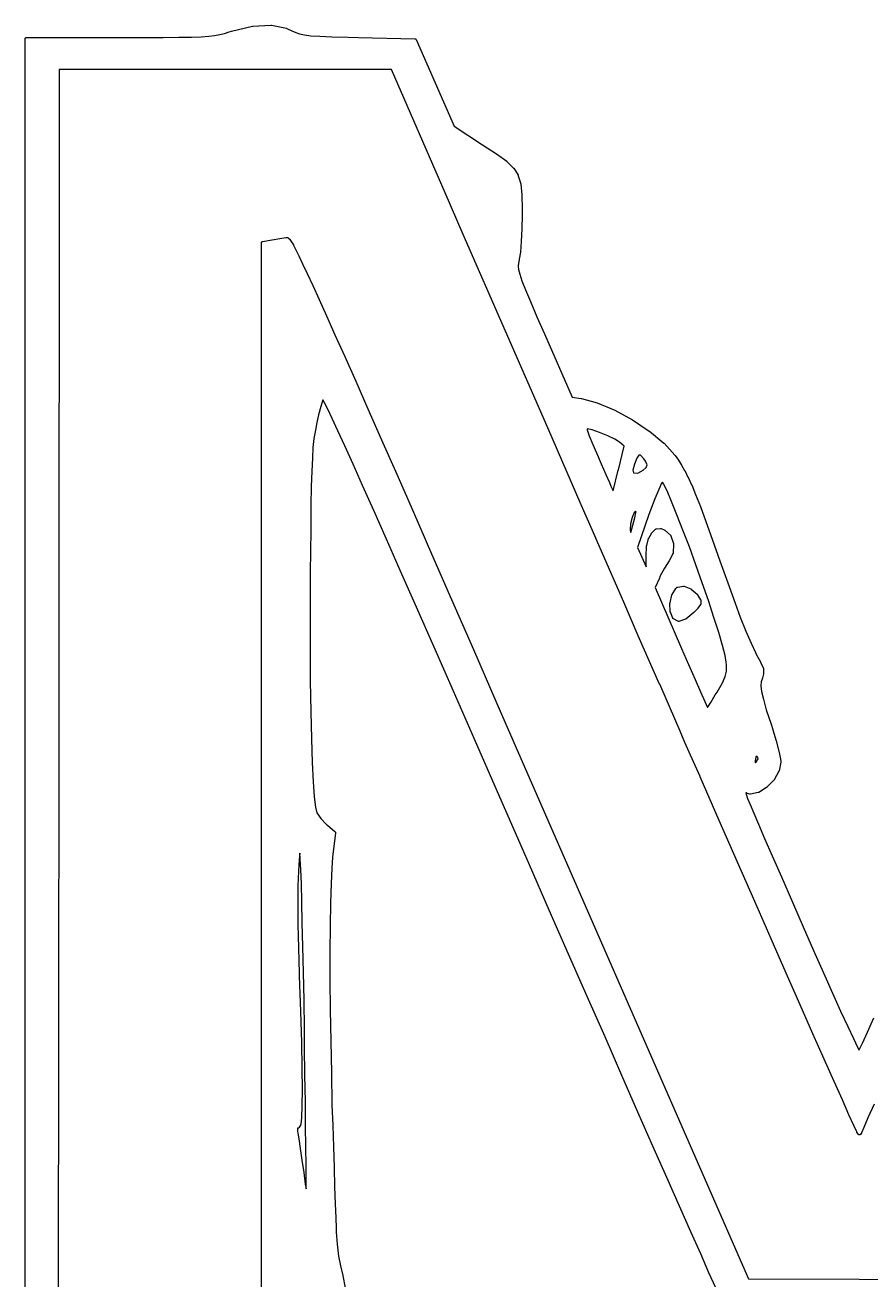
# Model space of a CAD drawing. Extents: x 122.7 to 185.3, y -119.4 to -70.3.
# Drawn here: x 162.005 to 164.852, y -88.827 to -84.603 of the extents above; entities that cross this region are included whole.
import ezdxf

# ---------------------------------------------------------------- set-up
doc = ezdxf.new("R2010")
doc.units = 0
doc.layers.add('BLACK', color=7, linetype='CONTINUOUS')

msp = doc.modelspace()

# ---------------------------------------------------------------- linework, layer by layer
at = {"layer": 'BLACK', "linetype": 'CONTINUOUS'}
for p, q in [((162.7, -84.6238), (162.771, -84.6067)), ((162.771, -84.6066), (162.772, -84.6065)), ((162.771, -84.6067), (162.771, -84.6066)), ((162.771, -84.6066), (162.771, -84.6066)), ((162.771, -84.6067), (162.771, -84.6067)), ((162.771, -84.6067), (162.771, -84.6067)), ((162.772, -84.6065), (162.832, -84.6032)), ((162.832, -84.6032), (162.833, -84.6031)), ((162.832, -84.6032), (162.832, -84.6032)), ((162.832, -84.6032), (162.832, -84.6032)), ((162.833, -84.6031), (162.833, -84.6032)), ((162.833, -84.6032), (162.833, -84.6032)), ((162.833, -84.6032), (162.833, -84.6032)), ((162.833, -84.6032), (162.834, -84.6032)), ((162.834, -84.6032), (162.885, -84.6137)), ((162.005, -84.6473), (162.006, -84.6469)), ((162.005, -84.6478), (162.005, -84.6473)), ((162.005, -84.6482), (162.005, -84.6478)), ((162.005, -84.6478), (162.005, -84.6478)), ((162.005, -84.6478), (162.005, -84.6478)), ((162.005, -84.6487), (162.005, -84.6482)), ((162.005, -84.6492), (162.005, -84.6487)), ((162.005, -84.6487), (162.005, -84.6487)), ((162.005, -84.6487), (162.005, -84.6487)), ((162.005, -84.6497), (162.005, -84.6492)), ((162.005, -89.3377), (162.005, -84.6497)), ((162.006, -84.6459), (162.007, -84.6456)), ((162.006, -84.6462), (162.006, -84.6459)), ((162.006, -84.6465), (162.006, -84.6462)), ((162.006, -84.6462), (162.006, -84.6462)), ((162.006, -84.6462), (162.006, -84.6462)), ((162.006, -84.6469), (162.006, -84.6465)), ((162.006, -84.6469), (162.006, -84.6469)), ((162.006, -84.6469), (162.006, -84.6469)), ((162.007, -84.6453), (162.008, -84.6451)), ((162.007, -84.6456), (162.007, -84.6453)), ((162.007, -84.6456), (162.007, -84.6456)), ((162.007, -84.6456), (162.007, -84.6456)), ((162.008, -84.645), (162.009, -84.6448)), ((162.008, -84.6451), (162.008, -84.645)), ((162.008, -84.6451), (162.008, -84.6451)), ((162.008, -84.6451), (162.008, -84.6451)), ((162.009, -84.6448), (162.01, -84.6447)), ((162.009, -84.6448), (162.009, -84.6448)), ((162.009, -84.6448), (162.009, -84.6448)), ((162.009, -84.6448), (162.009, -84.6448)), ((162.01, -84.6447), (162.323, -84.6447)), ((162.323, -84.6447), (162.404, -84.6447)), ((162.404, -84.6447), (162.47, -84.6446)), ((162.47, -84.6446), (162.523, -84.6442)), ((162.47, -84.6446), (162.47, -84.6446)), ((162.523, -84.6442), (162.565, -84.6435)), ((162.523, -84.6442), (162.523, -84.6442)), ((162.565, -84.6435), (162.598, -84.6423)), ((162.598, -84.6423), (162.623, -84.6407)), ((162.623, -84.6407), (162.643, -84.6383)), ((162.643, -84.6383), (162.66, -84.6352)), ((162.66, -84.6352), (162.676, -84.6313)), ((162.676, -84.6313), (162.692, -84.6263)), ((162.692, -84.6263), (162.7, -84.6239)), ((162.7, -84.6239), (162.7, -84.6238)), ((162.7, -84.6239), (162.7, -84.6239)), ((162.7, -84.6239), (162.7, -84.6239)), ((162.885, -84.6137), (162.885, -84.6137)), ((162.885, -84.6137), (162.885, -84.6137)), ((162.885, -84.6137), (162.885, -84.6137)), ((162.885, -84.6137), (162.885, -84.6138)), ((162.885, -84.6138), (162.886, -84.614)), ((162.886, -84.614), (162.886, -84.614)), ((162.886, -84.614), (162.886, -84.614)), ((162.886, -84.614), (162.903, -84.6219)), ((162.903, -84.6219), (162.903, -84.6219)), ((162.903, -84.6219), (162.903, -84.6219)), ((162.903, -84.6219), (162.903, -84.622)), ((162.903, -84.622), (162.916, -84.6281)), ((162.916, -84.6281), (162.929, -84.6327)), ((162.929, -84.6327), (162.945, -84.6362)), ((162.945, -84.6362), (162.967, -84.6388)), ((162.967, -84.6388), (162.997, -84.6408)), ((162.997, -84.6408), (163.038, -84.6425)), ((163.038, -84.6425), (163.092, -84.6439)), ((163.092, -84.6439), (163.092, -84.6439)), ((163.092, -84.6439), (163.127, -84.6447)), ((163.127, -84.6447), (163.127, -84.6447)), ((163.127, -84.6447), (163.317, -84.649)), ((163.317, -84.649), (163.317, -84.649)), ((163.317, -84.649), (163.317, -84.649)), ((163.317, -84.649), (163.318, -84.649)), ((163.318, -84.649), (163.318, -84.6491)), ((163.318, -84.6491), (163.318, -84.6491)), ((163.318, -84.6491), (163.318, -84.6492)), ((163.318, -84.6492), (163.318, -84.6493)), ((163.318, -84.6493), (163.319, -84.6494)), ((163.319, -84.6494), (163.319, -84.6494)), ((163.319, -84.6494), (163.319, -84.6496)), ((163.319, -84.6496), (163.319, -84.6498)), ((163.319, -84.6498), (163.319, -84.6498)), ((163.319, -84.6498), (163.32, -84.6499)), ((163.32, -84.6499), (163.32, -84.6501)), ((163.32, -84.6501), (163.32, -84.6504)), ((163.32, -84.6504), (163.32, -84.6505)), ((163.32, -84.6505), (163.32, -84.6505)), ((163.32, -84.6505), (163.32, -84.6508)), ((163.32, -84.6508), (163.321, -84.6511)), ((163.321, -84.6511), (163.321, -84.6512)), ((163.321, -84.6512), (163.321, -84.6513)), ((163.321, -84.6513), (163.321, -84.6516)), ((163.321, -84.6516), (163.321, -84.652)), ((163.321, -84.652), (163.449, -84.9432)), ((162.12, -84.7521), (162.118, -86.996)), ((163.238, -84.7521), (162.12, -84.7521)), ((163.419, -85.1681), (163.238, -84.7521)), ((163.449, -84.9432), (163.545, -85.0062)), ((163.545, -85.0062), (163.545, -85.0062)), ((163.545, -85.0062), (163.545, -85.0062)), ((163.545, -85.0062), (163.592, -85.0366)), ((163.592, -85.0366), (163.592, -85.0367)), ((163.592, -85.0367), (163.592, -85.0367)), ((163.592, -85.0367), (163.592, -85.0368)), ((163.592, -85.0368), (163.626, -85.0615)), ((163.626, -85.0615), (163.626, -85.0615)), ((163.626, -85.0615), (163.626, -85.0617)), ((163.626, -85.0617), (163.626, -85.0619)), ((163.626, -85.0619), (163.649, -85.0843)), ((163.649, -85.0843), (163.649, -85.0843)), ((163.649, -85.0843), (163.649, -85.0844)), ((163.649, -85.0844), (163.649, -85.0845)), ((163.649, -85.0845), (163.65, -85.0848)), ((163.65, -85.0848), (163.65, -85.0851)), ((163.65, -85.0851), (163.65, -85.0852)), ((163.65, -85.0852), (163.65, -85.0852)), ((163.65, -85.0852), (163.665, -85.1087)), ((163.665, -85.1087), (163.665, -85.1088)), ((163.665, -85.1088), (163.665, -85.1089)), ((163.665, -85.1089), (163.665, -85.1091)), ((163.665, -85.1091), (163.665, -85.1094)), ((163.665, -85.1094), (163.665, -85.1097)), ((163.665, -85.1097), (163.665, -85.1098)), ((163.665, -85.1098), (163.665, -85.11)), ((163.665, -85.11), (163.674, -85.138)), ((163.674, -85.138), (163.674, -85.138)), ((163.674, -85.138), (163.674, -85.1385)), ((163.674, -85.1385), (163.674, -85.1389)), ((163.674, -85.1389), (163.677, -85.1748)), ((163.419, -85.1682), (163.419, -85.1681)), ((163.419, -85.1681), (163.419, -85.1681)), ((163.48, -85.3078), (163.419, -85.1682)), ((163.677, -85.1748), (163.677, -85.1748)), ((163.677, -85.1748), (163.677, -85.175)), ((163.677, -85.175), (163.677, -85.1752)), ((163.677, -85.1752), (163.678, -85.2224)), ((163.678, -85.2224), (163.678, -85.2225)), ((163.678, -85.2225), (163.678, -85.2225)), ((163.678, -85.2225), (163.678, -85.2225)), ((163.678, -85.2225), (163.678, -85.2424)), ((163.678, -85.2425), (163.677, -85.2884)), ((163.678, -85.2424), (163.678, -85.2425)), ((163.678, -85.2425), (163.678, -85.2425)), ((162.805, -85.3314), (162.836, -85.3263)), ((162.836, -85.3263), (162.837, -85.3262)), ((162.837, -85.3262), (162.862, -85.322)), ((162.862, -85.322), (162.883, -85.3183)), ((162.862, -85.322), (162.862, -85.322)), ((162.883, -85.3183), (162.885, -85.318)), ((162.883, -85.3183), (162.883, -85.3183)), ((162.885, -85.318), (162.886, -85.3179)), ((162.885, -85.318), (162.885, -85.318)), ((162.885, -85.318), (162.885, -85.318)), ((162.886, -85.3179), (162.886, -85.3179)), ((162.886, -85.3179), (162.886, -85.3179)), ((162.886, -85.3179), (162.886, -85.318)), ((162.886, -85.318), (162.887, -85.318)), ((162.887, -85.318), (162.887, -85.318)), ((162.887, -85.318), (162.887, -85.318)), ((162.887, -85.318), (162.887, -85.3181)), ((162.887, -85.3181), (162.888, -85.3182)), ((162.888, -85.3182), (162.89, -85.3191)), ((162.89, -85.3191), (162.89, -85.3191)), ((162.89, -85.3191), (162.89, -85.3192)), ((162.89, -85.3192), (162.89, -85.3192)), ((162.89, -85.3192), (162.891, -85.3194)), ((162.891, -85.3194), (162.891, -85.3195)), ((162.891, -85.3195), (162.891, -85.3196)), ((162.891, -85.3196), (162.891, -85.3197)), ((162.891, -85.3197), (162.892, -85.3199)), ((162.892, -85.3199), (162.892, -85.3201)), ((162.892, -85.3201), (162.892, -85.3202)), ((162.892, -85.3202), (162.892, -85.3203)), ((162.892, -85.3203), (162.896, -85.324)), ((162.896, -85.324), (162.896, -85.3241)), ((162.896, -85.3241), (162.896, -85.3244)), ((162.896, -85.3244), (162.896, -85.3247)), ((162.896, -85.3247), (162.901, -85.3318)), ((163.48, -85.3079), (163.48, -85.3078)), ((163.48, -85.3078), (163.48, -85.3078)), ((163.764, -85.9593), (163.48, -85.3079)), ((163.677, -85.2885), (163.675, -85.3315)), ((163.677, -85.2884), (163.677, -85.2884)), ((163.677, -85.2884), (163.677, -85.2885)), ((163.677, -85.2885), (163.677, -85.2885)), ((162.801, -85.3334), (162.802, -85.333)), ((162.801, -85.3335), (162.801, -85.3334)), ((162.801, -85.3334), (162.801, -85.3334)), ((162.801, -85.3338), (162.801, -85.3335)), ((162.801, -85.3342), (162.801, -85.3338)), ((162.801, -85.3343), (162.801, -85.3342)), ((162.801, -85.3347), (162.801, -85.3343)), ((162.801, -85.3343), (162.801, -85.3343)), ((162.801, -85.3351), (162.801, -85.3347)), ((162.801, -85.3352), (162.801, -85.3351)), ((162.801, -85.3353), (162.801, -85.3352)), ((162.801, -85.3357), (162.801, -85.3353)), ((162.801, -85.3361), (162.801, -85.3357)), ((162.801, -85.3362), (162.801, -85.3361)), ((162.801, -89.2506), (162.801, -85.3362)), ((162.801, -85.3362), (162.801, -85.3362)), ((162.802, -85.3324), (162.803, -85.3321)), ((162.802, -85.3326), (162.802, -85.3324)), ((162.802, -85.3327), (162.802, -85.3326)), ((162.802, -85.333), (162.802, -85.3327)), ((162.802, -85.3327), (162.802, -85.3327)), ((162.803, -85.3319), (162.804, -85.3317)), ((162.803, -85.332), (162.803, -85.3319)), ((162.803, -85.3321), (162.803, -85.332)), ((162.803, -85.3321), (162.803, -85.3321)), ((162.804, -85.3315), (162.805, -85.3314)), ((162.804, -85.3316), (162.804, -85.3315)), ((162.804, -85.3317), (162.804, -85.3316)), ((162.804, -85.3316), (162.804, -85.3316)), ((162.805, -85.3314), (162.805, -85.3314)), ((162.805, -85.3314), (162.805, -85.3314)), ((162.901, -85.3318), (162.901, -85.3319)), ((162.901, -85.3319), (162.901, -85.332)), ((162.901, -85.332), (162.901, -85.3321)), ((162.901, -85.3321), (162.908, -85.3432)), ((162.908, -85.3432), (162.908, -85.3433)), ((162.908, -85.3433), (162.908, -85.3433)), ((162.908, -85.3433), (162.908, -85.3434)), ((162.908, -85.3434), (162.916, -85.3591)), ((162.916, -85.3591), (162.916, -85.3592)), ((162.916, -85.3592), (162.916, -85.3592)), ((162.916, -85.3592), (162.916, -85.3592)), ((162.916, -85.3592), (162.926, -85.3801)), ((163.672, -85.3676), (163.668, -85.3914)), ((163.675, -85.3317), (163.672, -85.3673)), ((163.672, -85.3673), (163.672, -85.3674)), ((163.672, -85.3674), (163.672, -85.3675)), ((163.672, -85.3675), (163.672, -85.3676)), ((163.675, -85.3315), (163.675, -85.3316)), ((163.675, -85.3316), (163.675, -85.3316)), ((163.675, -85.3316), (163.675, -85.3317)), ((162.926, -85.3801), (162.926, -85.3801)), ((162.926, -85.3801), (162.926, -85.3801)), ((162.926, -85.3801), (162.939, -85.4067)), ((162.939, -85.4067), (162.939, -85.4068)), ((162.939, -85.4068), (162.939, -85.4068)), ((162.939, -85.4068), (162.955, -85.4397)), ((163.666, -85.4043), (163.665, -85.4143)), ((163.668, -85.3936), (163.666, -85.4043)), ((163.668, -85.3914), (163.668, -85.3915)), ((163.668, -85.3915), (163.668, -85.3916)), ((163.668, -85.3916), (163.668, -85.3918)), ((163.668, -85.3918), (163.668, -85.3936)), ((163.668, -85.3936), (163.668, -85.3936)), ((162.955, -85.4397), (162.955, -85.4397)), ((162.955, -85.4397), (162.955, -85.4397)), ((162.955, -85.4397), (162.973, -85.4795)), ((163.665, -85.4143), (163.666, -85.4262)), ((163.666, -85.4262), (163.67, -85.4421)), ((163.67, -85.4421), (163.677, -85.464)), ((162.973, -85.4795), (162.973, -85.4795)), ((162.973, -85.4795), (162.973, -85.4796)), ((162.973, -85.4796), (162.995, -85.5268)), ((163.677, -85.464), (163.689, -85.4939)), ((163.689, -85.4939), (163.706, -85.5336)), ((162.995, -85.5268), (162.995, -85.5268)), ((162.995, -85.5268), (162.995, -85.5268)), ((162.995, -85.5268), (163.02, -85.5821)), ((163.706, -85.5336), (163.706, -85.5336)), ((163.706, -85.5336), (163.728, -85.5851)), ((163.02, -85.5821), (163.02, -85.5821)), ((163.02, -85.5821), (163.048, -85.646)), ((163.728, -85.5851), (163.753, -85.642)), ((163.048, -85.646), (163.048, -85.646)), ((163.048, -85.646), (163.081, -85.7192)), ((163.753, -85.642), (163.753, -85.6421)), ((163.753, -85.6421), (163.846, -85.8552)), ((163.081, -85.7192), (163.081, -85.7192)), ((163.081, -85.7192), (163.118, -85.8021)), ((163.118, -85.8021), (163.118, -85.8021)), ((163.118, -85.8021), (163.159, -85.8953)), ((163.007, -85.8646), (163.001, -85.8872)), ((163.013, -85.8745), (163.007, -85.8646)), ((163.024, -85.8965), (163.013, -85.8745)), ((163.846, -85.8552), (163.877, -85.8603)), ((163.877, -85.8603), (163.877, -85.8603)), ((163.877, -85.8603), (163.878, -85.8604)), ((163.878, -85.8604), (163.878, -85.8604)), ((163.878, -85.8604), (163.931, -85.8746)), ((163.931, -85.8746), (163.931, -85.8746)), ((163.931, -85.8746), (163.931, -85.8747)), ((163.931, -85.8747), (163.931, -85.8748)), ((163.931, -85.8748), (163.99, -85.8995)), ((162.993, -85.9152), (162.987, -85.9412)), ((163.001, -85.8872), (162.993, -85.9152)), ((163.039, -85.9277), (163.024, -85.8965)), ((163.159, -85.8953), (163.159, -85.8953)), ((163.159, -85.8953), (163.205, -85.9995)), ((163.99, -85.8995), (163.99, -85.8995)), ((163.99, -85.8995), (163.99, -85.8996)), ((163.99, -85.8996), (163.99, -85.8997)), ((163.99, -85.8997), (164.05, -85.9321)), ((162.987, -85.9412), (162.982, -85.967)), ((163.058, -85.9686), (163.039, -85.9277)), ((163.764, -85.9594), (163.764, -85.9593)), ((163.764, -85.9593), (163.764, -85.9593)), ((163.877, -86.218), (163.764, -85.9594)), ((164.05, -85.9321), (164.05, -85.9322)), ((164.05, -85.9322), (164.05, -85.9323)), ((164.05, -85.9323), (164.05, -85.9324)), ((164.05, -85.9324), (164.106, -85.97)), ((162.977, -85.9945), (162.974, -86.0253)), ((162.982, -85.967), (162.977, -85.9945)), ((163.081, -86.0194), (163.058, -85.9686)), ((163.205, -85.9995), (163.205, -85.9996)), ((163.205, -85.9996), (163.205, -85.9996)), ((163.205, -85.9996), (163.256, -86.1152)), ((163.914, -85.9661), (163.897, -85.9619)), ((163.897, -85.9619), (163.897, -85.9619)), ((163.897, -85.9619), (163.897, -85.9652)), ((163.897, -85.9652), (163.904, -85.9858)), ((163.904, -85.9858), (163.916, -86.0153)), ((163.939, -85.9748), (163.914, -85.9661)), ((163.966, -85.9859), (163.939, -85.9748)), ((163.99, -85.9974), (163.966, -85.9859)), ((164.006, -86.0076), (163.99, -85.9974)), ((164.106, -85.97), (164.106, -85.97)), ((164.106, -85.97), (164.107, -85.9702)), ((164.107, -85.9702), (164.107, -85.9703)), ((164.107, -85.9703), (164.155, -86.0103)), ((162.974, -86.0253), (162.972, -86.0615)), ((163.081, -86.0195), (163.081, -86.0194)), ((163.109, -86.081), (163.081, -86.0195)), ((163.916, -86.0153), (163.928, -86.0425)), ((163.928, -86.0425), (163.928, -86.0425)), ((163.928, -86.0425), (163.944, -86.0803)), ((164.002, -86.1003), (164.022, -86.0204)), ((164.022, -86.0204), (164.006, -86.0076)), ((164.155, -86.0103), (164.155, -86.0103)), ((164.155, -86.0103), (164.155, -86.0106)), ((164.155, -86.0106), (164.156, -86.0108)), ((164.156, -86.0108), (164.192, -86.0506)), ((162.972, -86.0615), (162.97, -86.1047)), ((163.141, -86.1535), (163.109, -86.081)), ((163.109, -86.081), (163.109, -86.081)), ((163.944, -86.0803), (163.944, -86.0803)), ((163.944, -86.0803), (163.96, -86.1155)), ((164.056, -86.0815), (164.051, -86.1015)), ((164.064, -86.0608), (164.056, -86.0815)), ((164.071, -86.0503), (164.064, -86.0608)), ((164.076, -86.0508), (164.071, -86.0503)), ((164.088, -86.0633), (164.076, -86.0508)), ((164.093, -86.0709), (164.088, -86.0633)), ((164.099, -86.0834), (164.093, -86.0709)), ((164.095, -86.0921), (164.099, -86.0834)), ((164.192, -86.0506), (164.192, -86.0506)), ((164.192, -86.0506), (164.192, -86.0508)), ((164.192, -86.0508), (164.192, -86.051)), ((164.192, -86.051), (164.193, -86.0514)), ((164.193, -86.0514), (164.193, -86.0515)), ((164.193, -86.0515), (164.193, -86.0515)), ((164.193, -86.0515), (164.193, -86.0515)), ((164.193, -86.0515), (164.204, -86.0675)), ((164.204, -86.0675), (164.204, -86.0676)), ((164.204, -86.0676), (164.204, -86.0677)), ((164.204, -86.0677), (164.204, -86.0677)), ((164.204, -86.0677), (164.215, -86.0841)), ((164.215, -86.0841), (164.215, -86.0842)), ((164.215, -86.0842), (164.215, -86.0843)), ((164.215, -86.0843), (164.215, -86.0843)), ((164.215, -86.0843), (164.225, -86.1026)), ((162.97, -86.1047), (162.968, -86.1568)), ((163.256, -86.1152), (163.256, -86.1153)), ((163.256, -86.1153), (163.312, -86.243)), ((163.96, -86.1155), (163.96, -86.1155)), ((163.96, -86.1155), (163.972, -86.1432)), ((163.984, -86.1709), (164.001, -86.1013)), ((164.001, -86.1012), (164.002, -86.1003)), ((164.001, -86.1013), (164.001, -86.1012)), ((164.002, -86.1003), (164.002, -86.1003)), ((164.051, -86.1015), (164.053, -86.11)), ((164.053, -86.11), (164.054, -86.1106)), ((164.054, -86.1106), (164.067, -86.1116)), ((164.067, -86.1116), (164.085, -86.1019)), ((164.085, -86.1019), (164.095, -86.0921)), ((164.225, -86.1026), (164.225, -86.1026)), ((164.225, -86.1026), (164.226, -86.1027)), ((164.226, -86.1027), (164.226, -86.1028)), ((164.226, -86.1028), (164.236, -86.1244)), ((164.236, -86.1244), (164.237, -86.1244)), ((164.237, -86.1244), (164.237, -86.1245)), ((164.237, -86.1245), (164.237, -86.1246)), ((164.237, -86.1246), (164.248, -86.1509)), ((162.968, -86.1568), (162.967, -86.2196)), ((162.968, -86.1568), (162.968, -86.1568)), ((163.179, -86.2375), (163.141, -86.1535)), ((163.141, -86.1535), (163.141, -86.1535)), ((163.972, -86.1432), (163.972, -86.1432)), ((163.972, -86.1432), (163.972, -86.1432)), ((163.972, -86.1432), (163.977, -86.1548)), ((163.977, -86.1548), (163.977, -86.1549)), ((163.977, -86.1549), (163.977, -86.1549)), ((163.977, -86.1549), (163.984, -86.1709)), ((164.138, -86.166), (164.125, -86.1976)), ((164.147, -86.1448), (164.138, -86.166)), ((164.15, -86.1417), (164.147, -86.1448)), ((164.154, -86.1475), (164.15, -86.1417)), ((164.166, -86.1712), (164.154, -86.1475)), ((164.181, -86.2065), (164.166, -86.1712)), ((164.248, -86.1509), (164.248, -86.1509)), ((164.248, -86.1509), (164.249, -86.151)), ((164.249, -86.151), (164.249, -86.151)), ((164.249, -86.151), (164.262, -86.1836)), ((164.125, -86.1976), (164.11, -86.2364)), ((164.199, -86.2512), (164.181, -86.2065)), ((164.262, -86.1836), (164.262, -86.1837)), ((164.262, -86.1837), (164.262, -86.1837)), ((164.262, -86.1837), (164.262, -86.1837)), ((164.262, -86.1837), (164.278, -86.224)), ((162.967, -86.2196), (162.967, -86.2196)), ((162.967, -86.2196), (162.967, -86.2948)), ((163.221, -86.3333), (163.179, -86.2375)), ((163.179, -86.2375), (163.179, -86.2375)), ((163.312, -86.243), (163.312, -86.2431)), ((163.312, -86.2431), (163.312, -86.2431)), ((163.312, -86.2431), (163.373, -86.3835)), ((163.877, -86.2181), (163.877, -86.218)), ((163.915, -86.3048), (163.877, -86.2181)), ((164.055, -86.2434), (164.048, -86.2602)), ((164.06, -86.2392), (164.055, -86.2434)), ((164.057, -86.2616), (164.061, -86.2436)), ((164.062, -86.2411), (164.06, -86.2392)), ((164.061, -86.2436), (164.062, -86.2411)), ((164.105, -86.2509), (164.066, -86.3616)), ((164.11, -86.2364), (164.105, -86.2509)), ((164.219, -86.303), (164.199, -86.2512)), ((164.278, -86.224), (164.278, -86.2241)), ((164.278, -86.2241), (164.278, -86.2241)), ((164.278, -86.2241), (164.296, -86.2737)), ((162.967, -86.2948), (162.966, -86.3842)), ((164.043, -86.2822), (164.042, -86.3026)), ((164.048, -86.2602), (164.043, -86.2822)), ((164.047, -86.2991), (164.051, -86.2868)), ((164.051, -86.2868), (164.057, -86.2616)), ((164.13, -86.2986), (164.144, -86.2978)), ((164.144, -86.2978), (164.144, -86.2978)), ((164.144, -86.2978), (164.144, -86.2978)), ((164.144, -86.2978), (164.144, -86.2978)), ((164.144, -86.2978), (164.144, -86.2978)), ((164.144, -86.2978), (164.145, -86.2979)), ((164.145, -86.2979), (164.145, -86.2979)), ((164.145, -86.2979), (164.145, -86.2979)), ((164.145, -86.2979), (164.145, -86.298)), ((164.145, -86.298), (164.146, -86.2981)), ((164.146, -86.2981), (164.146, -86.2981)), ((164.146, -86.2981), (164.146, -86.2981)), ((164.146, -86.2981), (164.156, -86.3023)), ((164.296, -86.2737), (164.296, -86.2737)), ((164.296, -86.2737), (164.296, -86.2737)), ((164.296, -86.2737), (164.318, -86.334)), ((163.269, -86.4415), (163.221, -86.3333)), ((163.221, -86.3333), (163.221, -86.3333)), ((163.915, -86.3049), (163.915, -86.3048)), ((163.915, -86.3048), (163.915, -86.3048)), ((163.941, -86.3638), (163.915, -86.3049)), ((164.042, -86.3026), (164.043, -86.3097)), ((164.043, -86.3097), (164.044, -86.3107)), ((164.044, -86.3107), (164.047, -86.2991)), ((164.098, -86.3555), (164.103, -86.3314)), ((164.103, -86.3302), (164.104, -86.33)), ((164.103, -86.3304), (164.103, -86.3302)), ((164.103, -86.3306), (164.103, -86.3304)), ((164.103, -86.3309), (164.103, -86.3306)), ((164.103, -86.3311), (164.103, -86.3309)), ((164.103, -86.3313), (164.103, -86.3311)), ((164.103, -86.3314), (164.103, -86.3313)), ((164.104, -86.33), (164.113, -86.3143)), ((164.113, -86.3132), (164.127, -86.3)), ((164.113, -86.3133), (164.113, -86.3132)), ((164.113, -86.3134), (164.113, -86.3133)), ((164.113, -86.3137), (164.113, -86.3134)), ((164.113, -86.314), (164.113, -86.3137)), ((164.113, -86.3141), (164.113, -86.314)), ((164.113, -86.3142), (164.113, -86.3141)), ((164.113, -86.3143), (164.113, -86.3142)), ((164.127, -86.2996), (164.128, -86.2995)), ((164.127, -86.2998), (164.127, -86.2996)), ((164.127, -86.2999), (164.127, -86.2998)), ((164.127, -86.3), (164.127, -86.2999)), ((164.128, -86.299), (164.129, -86.2989)), ((164.128, -86.2991), (164.128, -86.299)), ((164.128, -86.2992), (164.128, -86.2991)), ((164.128, -86.2993), (164.128, -86.2992)), ((164.128, -86.2995), (164.128, -86.2993)), ((164.129, -86.2987), (164.13, -86.2986)), ((164.129, -86.2988), (164.129, -86.2987)), ((164.129, -86.2987), (164.129, -86.2987)), ((164.129, -86.2989), (164.129, -86.2988)), ((164.13, -86.2986), (164.13, -86.2986)), ((164.13, -86.2986), (164.13, -86.2986)), ((164.156, -86.3023), (164.156, -86.3024)), ((164.156, -86.3024), (164.157, -86.3025)), ((164.157, -86.3025), (164.157, -86.3027)), ((164.157, -86.3027), (164.157, -86.3028)), ((164.157, -86.3028), (164.157, -86.3028)), ((164.157, -86.3028), (164.158, -86.303)), ((164.158, -86.303), (164.158, -86.3032)), ((164.158, -86.3032), (164.178, -86.3206)), ((164.178, -86.3206), (164.178, -86.3206)), ((164.178, -86.3206), (164.178, -86.3209)), ((164.178, -86.3209), (164.178, -86.321)), ((164.178, -86.321), (164.178, -86.3212)), ((164.178, -86.3212), (164.178, -86.3214)), ((164.178, -86.3214), (164.179, -86.3216)), ((164.179, -86.3216), (164.179, -86.3218)), ((164.179, -86.3218), (164.179, -86.322)), ((164.179, -86.322), (164.179, -86.3222)), ((164.179, -86.3222), (164.179, -86.3225)), ((164.179, -86.3225), (164.179, -86.3227)), ((164.179, -86.3227), (164.188, -86.3486)), ((164.241, -86.36), (164.219, -86.303)), ((164.318, -86.334), (164.318, -86.334)), ((164.318, -86.334), (164.318, -86.334)), ((164.318, -86.334), (164.344, -86.4064)), ((164.02, -86.5454), (163.941, -86.3638)), ((164.066, -86.3616), (164.096, -86.4264)), ((164.096, -86.3925), (164.097, -86.3564)), ((164.097, -86.3563), (164.098, -86.3559)), ((164.097, -86.3564), (164.097, -86.3563)), ((164.098, -86.3559), (164.098, -86.3555)), ((164.185, -86.3819), (164.174, -86.4058)), ((164.186, -86.3815), (164.185, -86.3819)), ((164.188, -86.3507), (164.186, -86.3801)), ((164.186, -86.3801), (164.186, -86.3802)), ((164.186, -86.3802), (164.186, -86.3806)), ((164.186, -86.3806), (164.186, -86.381)), ((164.186, -86.381), (164.186, -86.381)), ((164.186, -86.381), (164.186, -86.3811)), ((164.186, -86.3811), (164.186, -86.3815)), ((164.188, -86.3486), (164.188, -86.3487)), ((164.188, -86.3487), (164.188, -86.3487)), ((164.188, -86.3487), (164.188, -86.3488)), ((164.188, -86.3488), (164.188, -86.3492)), ((164.188, -86.3492), (164.188, -86.3496)), ((164.188, -86.3496), (164.188, -86.3497)), ((164.188, -86.3497), (164.188, -86.3497)), ((164.188, -86.3497), (164.188, -86.3502)), ((164.188, -86.3502), (164.188, -86.3506)), ((164.188, -86.3506), (164.188, -86.3507)), ((164.188, -86.3507), (164.188, -86.3507)), ((164.263, -86.42), (164.241, -86.36)), ((162.966, -86.3842), (162.965, -86.4362)), ((163.373, -86.3835), (163.373, -86.3835)), ((163.373, -86.3835), (163.44, -86.5372)), ((164.096, -86.3926), (164.096, -86.3925)), ((164.096, -86.3925), (164.096, -86.3925)), ((164.096, -86.3927), (164.096, -86.3926)), ((164.096, -86.4264), (164.096, -86.3927)), ((164.173, -86.4063), (164.157, -86.431)), ((164.174, -86.4059), (164.173, -86.4061)), ((164.173, -86.4061), (164.173, -86.4063)), ((164.174, -86.4058), (164.174, -86.4059)), ((164.284, -86.4808), (164.263, -86.42)), ((164.344, -86.4064), (164.344, -86.4065)), ((164.344, -86.4065), (164.344, -86.4065)), ((164.344, -86.4065), (164.375, -86.4925)), ((162.965, -86.4362), (162.965, -86.5709)), ((163.323, -86.5625), (163.269, -86.4415)), ((163.269, -86.4415), (163.269, -86.4415)), ((164.14, -86.4647), (164.126, -86.4964)), ((164.142, -86.4597), (164.14, -86.4647)), ((164.157, -86.431), (164.142, -86.4597)), ((164.126, -86.4964), (164.215, -86.7012)), ((164.183, -86.5194), (164.195, -86.4999)), ((164.195, -86.4991), (164.196, -86.4988)), ((164.195, -86.4992), (164.195, -86.4991)), ((164.195, -86.4993), (164.195, -86.4992)), ((164.195, -86.4996), (164.195, -86.4993)), ((164.195, -86.4999), (164.195, -86.4996)), ((164.195, -86.4999), (164.195, -86.4999)), ((164.196, -86.4986), (164.199, -86.4958)), ((164.196, -86.4988), (164.196, -86.4986)), ((164.199, -86.4957), (164.2, -86.4956)), ((164.199, -86.4958), (164.199, -86.4957)), ((164.2, -86.4952), (164.201, -86.4951)), ((164.2, -86.4953), (164.2, -86.4952)), ((164.2, -86.4955), (164.2, -86.4953)), ((164.2, -86.4956), (164.2, -86.4955)), ((164.201, -86.4949), (164.201, -86.4948)), ((164.201, -86.4948), (164.202, -86.4948)), ((164.201, -86.495), (164.201, -86.4949)), ((164.201, -86.4951), (164.201, -86.495)), ((164.201, -86.495), (164.201, -86.495)), ((164.202, -86.4948), (164.221, -86.4918)), ((164.221, -86.4918), (164.222, -86.4917)), ((164.221, -86.4918), (164.221, -86.4918)), ((164.221, -86.4918), (164.221, -86.4918)), ((164.222, -86.4917), (164.222, -86.4917)), ((164.222, -86.4917), (164.222, -86.4918)), ((164.222, -86.4917), (164.222, -86.4917)), ((164.222, -86.4918), (164.223, -86.4918)), ((164.223, -86.4918), (164.223, -86.4919)), ((164.223, -86.4919), (164.223, -86.4919)), ((164.223, -86.4919), (164.223, -86.492)), ((164.223, -86.492), (164.223, -86.4921)), ((164.223, -86.4921), (164.246, -86.5006)), ((164.246, -86.5006), (164.246, -86.5006)), ((164.246, -86.5006), (164.246, -86.5008)), ((164.246, -86.5008), (164.247, -86.501)), ((164.247, -86.501), (164.247, -86.501)), ((164.247, -86.501), (164.247, -86.501)), ((164.247, -86.501), (164.247, -86.5013)), ((164.247, -86.5013), (164.247, -86.5015)), ((164.247, -86.5015), (164.267, -86.519)), ((164.305, -86.5406), (164.284, -86.4808)), ((164.284, -86.4808), (164.284, -86.4808)), ((164.375, -86.4925), (164.375, -86.4926)), ((164.375, -86.4926), (164.375, -86.4926)), ((164.375, -86.4926), (164.395, -86.5488)), ((163.44, -86.5372), (163.44, -86.5372)), ((163.44, -86.5372), (163.514, -86.7047)), ((164.02, -86.5455), (164.02, -86.5454)), ((164.02, -86.5454), (164.02, -86.5454)), ((164.069, -86.6587), (164.02, -86.5455)), ((164.175, -86.5489), (164.176, -86.5485)), ((164.175, -86.5492), (164.175, -86.5489)), ((164.175, -86.5493), (164.175, -86.5492)), ((164.175, -86.5495), (164.175, -86.5493)), ((164.176, -86.5781), (164.175, -86.5495)), ((164.175, -86.5495), (164.175, -86.5495)), ((164.176, -86.5483), (164.182, -86.5208)), ((164.176, -86.5484), (164.176, -86.5483)), ((164.176, -86.5485), (164.176, -86.5484)), ((164.182, -86.5198), (164.183, -86.5196)), ((164.182, -86.52), (164.182, -86.5198)), ((164.182, -86.5202), (164.182, -86.52)), ((164.182, -86.5205), (164.182, -86.5202)), ((164.182, -86.5208), (164.182, -86.5205)), ((164.182, -86.5208), (164.182, -86.5208)), ((164.183, -86.5196), (164.183, -86.5194)), ((164.267, -86.519), (164.267, -86.5191)), ((164.267, -86.5191), (164.267, -86.5191)), ((164.267, -86.5191), (164.267, -86.5191)), ((164.267, -86.5191), (164.267, -86.5194)), ((164.267, -86.5194), (164.268, -86.5198)), ((164.268, -86.5198), (164.268, -86.5198)), ((164.268, -86.5198), (164.268, -86.5199)), ((164.268, -86.5199), (164.27, -86.523)), ((164.27, -86.523), (164.27, -86.5231)), ((164.27, -86.5231), (164.27, -86.5232)), ((164.27, -86.5232), (164.27, -86.5234)), ((164.27, -86.5234), (164.278, -86.5374)), ((164.278, -86.5374), (164.278, -86.5375)), ((164.278, -86.5375), (164.278, -86.5377)), ((164.278, -86.5377), (164.279, -86.5379)), ((164.279, -86.5379), (164.279, -86.5382)), ((164.279, -86.5382), (164.279, -86.5384)), ((164.279, -86.5384), (164.279, -86.5386)), ((164.279, -86.5386), (164.279, -86.5389)), ((164.279, -86.5389), (164.279, -86.5391)), ((164.279, -86.5391), (164.279, -86.5393)), ((164.279, -86.5393), (164.279, -86.5396)), ((164.279, -86.5396), (164.279, -86.5398)), ((164.279, -86.5398), (164.279, -86.5504)), ((164.279, -86.5504), (164.279, -86.5505)), ((164.279, -86.5505), (164.279, -86.5506)), ((164.279, -86.5506), (164.279, -86.5507)), ((164.279, -86.5507), (164.279, -86.5511)), ((164.279, -86.5511), (164.279, -86.5515)), ((164.279, -86.5515), (164.279, -86.5516)), ((164.279, -86.5516), (164.279, -86.5517)), ((164.279, -86.5517), (164.279, -86.552)), ((164.323, -86.597), (164.305, -86.5406)), ((164.395, -86.5488), (164.412, -86.5962)), ((162.965, -86.5709), (162.965, -86.5709)), ((162.965, -86.5709), (162.965, -86.6961)), ((163.382, -86.6968), (163.323, -86.5625)), ((163.323, -86.5625), (163.323, -86.5625)), ((164.176, -86.5784), (164.176, -86.5781)), ((164.176, -86.5788), (164.176, -86.5784)), ((164.176, -86.5789), (164.176, -86.5788)), ((164.176, -86.579), (164.176, -86.5789)), ((164.176, -86.5794), (164.176, -86.579)), ((164.177, -86.5797), (164.176, -86.5794)), ((164.177, -86.5798), (164.177, -86.5797)), ((164.185, -86.5996), (164.177, -86.5798)), ((164.256, -86.5807), (164.229, -86.6025)), ((164.269, -86.5669), (164.256, -86.5802)), ((164.256, -86.5802), (164.256, -86.5803)), ((164.256, -86.5803), (164.256, -86.5805)), ((164.256, -86.5805), (164.256, -86.5807)), ((164.278, -86.5534), (164.269, -86.5663)), ((164.269, -86.5663), (164.269, -86.5664)), ((164.269, -86.5664), (164.269, -86.5666)), ((164.269, -86.5666), (164.269, -86.5669)), ((164.279, -86.5529), (164.278, -86.5533)), ((164.278, -86.5533), (164.278, -86.5533)), ((164.278, -86.5533), (164.278, -86.5534)), ((164.279, -86.552), (164.279, -86.5524)), ((164.279, -86.5524), (164.279, -86.5525)), ((164.279, -86.5525), (164.279, -86.5526)), ((164.279, -86.5526), (164.279, -86.5529)), ((164.185, -86.5999), (164.185, -86.5996)), ((164.185, -86.6001), (164.185, -86.5999)), ((164.185, -86.6003), (164.185, -86.6001)), ((164.185, -86.6005), (164.185, -86.6003)), ((164.185, -86.6007), (164.185, -86.6005)), ((164.185, -86.6009), (164.185, -86.6007)), ((164.185, -86.6011), (164.185, -86.6009)), ((164.186, -86.6012), (164.185, -86.6011)), ((164.186, -86.6014), (164.186, -86.6012)), ((164.186, -86.6016), (164.186, -86.6014)), ((164.186, -86.6017), (164.186, -86.6016)), ((164.186, -86.6018), (164.186, -86.6017)), ((164.187, -86.602), (164.186, -86.6018)), ((164.187, -86.6021), (164.187, -86.602)), ((164.187, -86.6022), (164.187, -86.6021)), ((164.202, -86.6101), (164.187, -86.6022)), ((164.203, -86.6102), (164.202, -86.6101)), ((164.203, -86.6104), (164.203, -86.6102)), ((164.204, -86.6105), (164.203, -86.6104)), ((164.203, -86.6104), (164.203, -86.6104)), ((164.203, -86.6104), (164.203, -86.6104)), ((164.204, -86.6106), (164.204, -86.6105)), ((164.205, -86.6106), (164.204, -86.6106)), ((164.204, -86.6106), (164.204, -86.6106)), ((164.204, -86.6106), (164.204, -86.6106)), ((164.206, -86.6105), (164.205, -86.6106)), ((164.205, -86.6106), (164.205, -86.6106)), ((164.205, -86.6106), (164.205, -86.6106)), ((164.205, -86.6106), (164.205, -86.6106)), ((164.228, -86.6034), (164.206, -86.6103)), ((164.206, -86.6103), (164.206, -86.6104)), ((164.206, -86.6104), (164.206, -86.6105)), ((164.229, -86.603), (164.228, -86.603)), ((164.228, -86.603), (164.228, -86.6032)), ((164.228, -86.6032), (164.228, -86.6034)), ((164.229, -86.6025), (164.229, -86.6025)), ((164.229, -86.6025), (164.229, -86.6028)), ((164.229, -86.6028), (164.229, -86.603)), ((164.229, -86.603), (164.229, -86.603)), ((164.34, -86.6481), (164.323, -86.597)), ((164.412, -86.5962), (164.431, -86.6429)), ((164.14, -86.8217), (164.069, -86.6587)), ((164.069, -86.6587), (164.069, -86.6587)), ((164.352, -86.6917), (164.34, -86.6481)), ((164.431, -86.6429), (164.449, -86.6841)), ((162.965, -86.6961), (162.965, -86.8109)), ((163.447, -86.8448), (163.382, -86.6968)), ((163.382, -86.6968), (163.382, -86.6968)), ((163.382, -86.6968), (163.382, -86.6968)), ((163.514, -86.7047), (163.593, -86.8867)), ((164.215, -86.7012), (164.215, -86.7012)), ((164.215, -86.7012), (164.238, -86.7561)), ((164.361, -86.7257), (164.352, -86.6917)), ((164.449, -86.6841), (164.464, -86.7151)), ((164.464, -86.7151), (164.466, -86.7202)), ((164.466, -86.7202), (164.466, -86.7202)), ((164.466, -86.7202), (164.482, -86.7492)), ((164.238, -86.7561), (164.26, -86.8055)), ((164.365, -86.7479), (164.361, -86.7257)), ((164.366, -86.7572), (164.365, -86.7479)), ((164.366, -86.7779), (164.366, -86.7572)), ((164.482, -86.7492), (164.482, -86.7493)), ((164.482, -86.7493), (164.482, -86.7495)), ((164.482, -86.7495), (164.482, -86.7497)), ((164.482, -86.7497), (164.49, -86.769)), ((164.352, -86.8177), (164.362, -86.796)), ((164.362, -86.796), (164.366, -86.7779)), ((164.487, -86.8016), (164.483, -86.8137)), ((164.491, -86.7866), (164.487, -86.8007)), ((164.487, -86.8007), (164.487, -86.8008)), ((164.487, -86.8008), (164.487, -86.801)), ((164.487, -86.801), (164.487, -86.8012)), ((164.487, -86.8012), (164.487, -86.8016)), ((164.49, -86.769), (164.49, -86.7691)), ((164.49, -86.7691), (164.49, -86.7693)), ((164.49, -86.7693), (164.49, -86.7695)), ((164.49, -86.7695), (164.49, -86.7698)), ((164.49, -86.7698), (164.49, -86.77)), ((164.49, -86.77), (164.49, -86.7702)), ((164.49, -86.7702), (164.49, -86.7705)), ((164.49, -86.7705), (164.491, -86.7848)), ((164.491, -86.7848), (164.491, -86.7849)), ((164.491, -86.7849), (164.491, -86.7853)), ((164.491, -86.7853), (164.491, -86.7857)), ((164.491, -86.7857), (164.491, -86.7858)), ((164.491, -86.7858), (164.491, -86.7859)), ((164.491, -86.7859), (164.491, -86.7862)), ((164.491, -86.7862), (164.491, -86.7866)), ((162.965, -86.8109), (162.965, -86.8109)), ((162.965, -86.8109), (162.967, -86.9145)), ((163.518, -87.007), (163.447, -86.8448)), ((163.447, -86.8448), (163.447, -86.8448)), ((163.447, -86.8448), (163.447, -86.8448)), ((164.141, -86.8217), (164.14, -86.8217)), ((164.14, -86.8217), (164.14, -86.8217)), ((164.21, -86.9801), (164.141, -86.8217)), ((164.26, -86.8055), (164.278, -86.8474)), ((164.278, -86.8474), (164.278, -86.8474)), ((164.278, -86.8474), (164.293, -86.8798)), ((164.334, -86.8484), (164.352, -86.8177)), ((164.483, -86.8137), (164.482, -86.8274)), ((164.482, -86.8274), (164.484, -86.8459)), ((164.484, -86.8459), (164.49, -86.8719)), ((163.593, -86.8867), (163.593, -86.8867)), ((163.593, -86.8867), (163.674, -87.0719)), ((164.293, -86.8798), (164.293, -86.8798)), ((164.293, -86.8798), (164.302, -86.9002)), ((164.302, -86.9002), (164.313, -86.8832)), ((164.313, -86.8832), (164.328, -86.8577)), ((164.328, -86.8576), (164.334, -86.8484)), ((164.328, -86.8577), (164.328, -86.8576)), ((164.49, -86.8719), (164.5, -86.908)), ((162.967, -86.9145), (162.969, -87.0062)), ((164.5, -86.908), (164.516, -86.9567)), ((164.516, -86.9567), (164.516, -86.9567)), ((164.516, -86.9567), (164.522, -86.9749)), ((162.118, -86.996), (162.116, -89.2405)), ((162.118, -86.996), (162.118, -86.996)), ((162.969, -87.0062), (162.971, -87.085)), ((163.595, -87.1838), (163.518, -87.007)), ((163.518, -87.007), (163.518, -87.007)), ((164.226, -87.0181), (164.21, -86.9801)), ((164.21, -86.9801), (164.21, -86.9801)), ((164.522, -86.9749), (164.522, -86.9749)), ((164.522, -86.9749), (164.522, -86.9749)), ((164.522, -86.9749), (164.522, -86.975)), ((164.522, -86.975), (164.533, -87.0123)), ((164.533, -87.0123), (164.533, -87.0124)), ((164.533, -87.0124), (164.533, -87.0124)), ((164.533, -87.0124), (164.533, -87.0125)), ((164.533, -87.0125), (164.542, -87.0469)), ((164.226, -87.0182), (164.226, -87.0181)), ((164.226, -87.0181), (164.226, -87.0181)), ((164.255, -87.0831), (164.226, -87.0182)), ((164.542, -87.0469), (164.542, -87.0469)), ((164.542, -87.0469), (164.542, -87.0471)), ((164.542, -87.0471), (164.542, -87.0472)), ((164.542, -87.0472), (164.548, -87.0734)), ((162.971, -87.085), (162.975, -87.1502)), ((163.674, -87.0719), (164.44, -88.8231)), ((164.255, -87.0832), (164.255, -87.0831)), ((164.277, -87.1331), (164.255, -87.0832)), ((164.465, -87.0664), (164.462, -87.0795)), ((164.462, -87.0795), (164.462, -87.0808)), ((164.462, -87.0808), (164.462, -87.0864)), ((164.462, -87.0864), (164.464, -87.0857)), ((164.464, -87.0857), (164.465, -87.0852)), ((164.468, -87.0646), (164.465, -87.0664)), ((164.465, -87.0852), (164.472, -87.0732)), ((164.471, -87.0685), (164.468, -87.0646)), ((164.472, -87.0732), (164.471, -87.0685)), ((164.549, -87.0838), (164.543, -87.1134)), ((164.548, -87.0734), (164.548, -87.0735)), ((164.548, -87.0735), (164.548, -87.0737)), ((164.548, -87.0737), (164.548, -87.0739)), ((164.548, -87.0739), (164.549, -87.0824)), ((164.549, -87.0824), (164.549, -87.0824)), ((164.549, -87.0824), (164.549, -87.0826)), ((164.549, -87.0826), (164.549, -87.0828)), ((164.549, -87.0828), (164.549, -87.0831)), ((164.549, -87.0831), (164.549, -87.0834)), ((164.549, -87.0834), (164.549, -87.0836)), ((164.549, -87.0836), (164.549, -87.0838)), ((164.277, -87.1332), (164.277, -87.1331)), ((164.341, -87.2802), (164.277, -87.1332)), ((164.542, -87.115), (164.526, -87.1436)), ((164.543, -87.1144), (164.542, -87.1147)), ((164.542, -87.1147), (164.542, -87.115)), ((164.543, -87.1134), (164.543, -87.1135)), ((164.543, -87.1135), (164.543, -87.1138)), ((164.543, -87.1138), (164.543, -87.1141)), ((164.543, -87.1141), (164.543, -87.1143)), ((164.543, -87.1143), (164.543, -87.1144)), ((162.975, -87.1502), (162.978, -87.2009)), ((163.679, -87.3757), (163.595, -87.1838)), ((163.595, -87.1838), (163.595, -87.1838)), ((163.595, -87.1838), (163.595, -87.1838)), ((164.501, -87.1697), (164.475, -87.186)), ((164.502, -87.1695), (164.501, -87.1696)), ((164.501, -87.1696), (164.501, -87.1697)), ((164.525, -87.1446), (164.502, -87.1689)), ((164.502, -87.1689), (164.502, -87.1689)), ((164.502, -87.1689), (164.502, -87.169)), ((164.502, -87.169), (164.502, -87.1691)), ((164.502, -87.1691), (164.502, -87.1693)), ((164.502, -87.1693), (164.502, -87.1695)), ((164.526, -87.1446), (164.525, -87.1446)), ((164.526, -87.1436), (164.526, -87.1437)), ((164.526, -87.1437), (164.526, -87.1438)), ((164.526, -87.1438), (164.526, -87.1439)), ((164.526, -87.1439), (164.526, -87.1442)), ((164.526, -87.1442), (164.526, -87.1445)), ((164.526, -87.1445), (164.526, -87.1446)), ((162.978, -87.2009), (162.983, -87.2361)), ((164.431, -87.1875), (164.431, -87.1874)), ((164.431, -87.1874), (164.432, -87.1926)), ((164.431, -87.1876), (164.431, -87.1875)), ((164.431, -87.1877), (164.431, -87.1876)), ((164.432, -87.1877), (164.431, -87.1877)), ((164.436, -87.1896), (164.432, -87.1877)), ((164.432, -87.1926), (164.437, -87.2065)), ((164.436, -87.1897), (164.436, -87.1896)), ((164.436, -87.1896), (164.436, -87.1896)), ((164.436, -87.1896), (164.436, -87.1896)), ((164.437, -87.1899), (164.436, -87.1897)), ((164.445, -87.1915), (164.437, -87.1899)), ((164.437, -87.1899), (164.437, -87.1899)), ((164.437, -87.1899), (164.437, -87.1899)), ((164.437, -87.1899), (164.437, -87.1899)), ((164.437, -87.2065), (164.446, -87.2273)), ((164.446, -87.1915), (164.445, -87.1915)), ((164.447, -87.1915), (164.446, -87.1916)), ((164.446, -87.1916), (164.446, -87.1915)), ((164.446, -87.1916), (164.446, -87.1916)), ((164.446, -87.1916), (164.446, -87.1916)), ((164.446, -87.2273), (164.458, -87.2559)), ((164.473, -87.1866), (164.447, -87.1915)), ((164.447, -87.1915), (164.447, -87.1915)), ((164.447, -87.1915), (164.447, -87.1915)), ((164.474, -87.1865), (164.473, -87.1866)), ((164.475, -87.186), (164.474, -87.1862)), ((164.474, -87.1862), (164.474, -87.1864)), ((164.474, -87.1864), (164.474, -87.1864)), ((164.474, -87.1864), (164.474, -87.1864)), ((164.474, -87.1864), (164.474, -87.1865)), ((164.475, -87.186), (164.475, -87.186)), ((162.983, -87.2361), (162.987, -87.2549)), ((162.987, -87.2549), (162.987, -87.2549)), ((162.987, -87.2549), (163.001, -87.2741)), ((164.458, -87.2559), (164.458, -87.2559)), ((164.458, -87.2559), (164.474, -87.2934)), ((163.001, -87.2741), (163.02, -87.2943)), ((163.02, -87.2943), (163.023, -87.2964)), ((163.023, -87.2964), (163.023, -87.2964)), ((163.023, -87.2964), (163.048, -87.3179)), ((164.403, -87.4205), (164.341, -87.2802)), ((164.341, -87.2802), (164.341, -87.2802)), ((164.341, -87.2802), (164.341, -87.2802)), ((164.474, -87.2934), (164.474, -87.2934)), ((164.474, -87.2934), (164.494, -87.3409)), ((163.05, -87.3223), (163.04, -87.4037)), ((163.048, -87.3179), (163.048, -87.318)), ((163.048, -87.318), (163.049, -87.3184)), ((163.049, -87.3184), (163.049, -87.3186)), ((163.049, -87.3186), (163.049, -87.3187)), ((163.049, -87.3187), (163.049, -87.3187)), ((163.049, -87.3187), (163.049, -87.3191)), ((163.049, -87.3191), (163.049, -87.3195)), ((163.049, -87.3195), (163.049, -87.3195)), ((163.049, -87.3195), (163.049, -87.3195)), ((163.049, -87.3195), (163.05, -87.3199)), ((163.05, -87.3199), (163.05, -87.3204)), ((163.05, -87.3204), (163.05, -87.3204)), ((163.05, -87.3204), (163.05, -87.3204)), ((163.05, -87.3204), (163.05, -87.3208)), ((163.05, -87.3208), (163.05, -87.3213)), ((163.05, -87.3213), (163.05, -87.3214)), ((163.05, -87.3214), (163.05, -87.3214)), ((163.05, -87.3214), (163.05, -87.3217)), ((163.05, -87.3217), (163.05, -87.3223)), ((164.494, -87.3409), (164.494, -87.3409)), ((164.494, -87.3409), (164.52, -87.3997)), ((162.93, -87.3907), (162.927, -87.4132)), ((162.931, -87.4097), (162.93, -87.3907)), ((163.703, -87.4303), (163.679, -87.3757)), ((163.679, -87.3757), (163.679, -87.3757)), ((162.927, -87.4132), (162.925, -87.4508)), ((162.933, -87.4451), (162.931, -87.4097)), ((163.04, -87.4037), (163.037, -87.4408)), ((163.769, -87.5824), (163.703, -87.4303)), ((163.703, -87.4303), (163.703, -87.4303)), ((164.403, -87.4206), (164.403, -87.4205)), ((164.403, -87.4205), (164.403, -87.4205)), ((164.461, -87.5535), (164.403, -87.4206)), ((164.52, -87.3997), (164.551, -87.4707)), ((162.925, -87.4508), (162.923, -87.5004)), ((162.935, -87.4938), (162.933, -87.4451)), ((163.037, -87.4408), (163.035, -87.4931)), ((164.551, -87.4707), (164.551, -87.4707)), ((164.551, -87.4707), (164.588, -87.5553)), ((162.923, -87.5004), (162.923, -87.5609)), ((162.936, -87.5543), (162.935, -87.4938)), ((163.035, -87.4931), (163.033, -87.5588)), ((162.923, -87.5609), (162.923, -87.6311)), ((162.938, -87.6251), (162.936, -87.5543)), ((162.936, -87.5543), (162.936, -87.5543)), ((163.033, -87.5588), (163.032, -87.6358)), ((164.461, -87.5536), (164.461, -87.5535)), ((164.516, -87.6785), (164.461, -87.5536)), ((164.588, -87.5553), (164.588, -87.5553)), ((164.588, -87.5553), (164.588, -87.5553)), ((164.588, -87.5553), (164.624, -87.6387)), ((163.834, -87.7301), (163.769, -87.5824)), ((163.769, -87.5824), (163.769, -87.5824)), ((162.923, -87.6311), (162.925, -87.7095)), ((162.938, -87.6252), (162.938, -87.6251)), ((162.94, -87.7051), (162.938, -87.6252)), ((163.032, -87.6358), (163.031, -87.7227)), ((163.032, -87.6358), (163.032, -87.6358)), ((164.624, -87.6387), (164.659, -87.7185)), ((164.516, -87.6786), (164.516, -87.6785)), ((164.567, -87.7948), (164.516, -87.6786)), ((162.925, -87.7095), (162.925, -87.7095)), ((162.925, -87.7095), (162.928, -87.7952)), ((162.942, -87.7923), (162.94, -87.7051)), ((163.031, -87.7227), (163.031, -87.8173)), ((163.897, -87.8727), (163.834, -87.7301)), ((163.834, -87.7301), (163.834, -87.7301)), ((164.659, -87.7185), (164.659, -87.7186)), ((164.659, -87.7186), (164.692, -87.7934)), ((162.928, -87.7952), (162.928, -87.8034)), ((162.928, -87.8034), (162.928, -87.8034)), ((162.928, -87.8034), (162.932, -87.924)), ((162.942, -87.7924), (162.942, -87.7923)), ((162.944, -87.8857), (162.942, -87.7924)), ((163.031, -87.8173), (163.032, -87.9181)), ((164.614, -87.9016), (164.567, -87.7948)), ((164.567, -87.7948), (164.567, -87.7948)), ((164.692, -87.7934), (164.692, -87.7934)), ((164.692, -87.7934), (164.723, -87.8617)), ((162.944, -87.8858), (162.944, -87.8857)), ((162.945, -87.9837), (162.944, -87.8858)), ((163.957, -88.0095), (163.897, -87.8727)), ((163.897, -87.8727), (163.897, -87.8727)), ((164.614, -87.9017), (164.614, -87.9016)), ((164.614, -87.9016), (164.614, -87.9016)), ((164.657, -87.9984), (164.614, -87.9017)), ((164.723, -87.8617), (164.723, -87.8617)), ((164.723, -87.8617), (164.75, -87.9223)), ((162.932, -87.924), (162.932, -87.9241)), ((162.932, -87.9241), (162.932, -87.9241)), ((162.932, -87.9241), (162.935, -88.028)), ((163.032, -87.9181), (163.032, -87.9181)), ((163.032, -87.9181), (163.034, -88.0231)), ((164.75, -87.9223), (164.774, -87.9736)), ((164.84, -87.9937), (164.862, -87.9452)), ((162.945, -87.9838), (162.945, -87.9837)), ((162.945, -87.9837), (162.945, -87.9837)), ((162.946, -88.0434), (162.945, -87.9838)), ((164.774, -87.9736), (164.793, -88.0145)), ((162.935, -88.028), (162.935, -88.028)), ((162.935, -88.028), (162.937, -88.1154)), ((163.034, -88.0231), (163.036, -88.1304)), ((164.014, -88.1395), (163.957, -88.0095)), ((163.957, -88.0095), (163.957, -88.0095)), ((164.695, -88.0844), (164.657, -87.9984)), ((164.657, -87.9984), (164.657, -87.9984)), ((164.793, -88.0145), (164.807, -88.0433)), ((164.813, -88.0529), (164.824, -88.03)), ((164.824, -88.03), (164.84, -87.9937)), ((164.84, -87.9937), (164.84, -87.9937)), ((162.946, -88.0435), (162.946, -88.0434)), ((162.947, -88.138), (162.946, -88.0435)), ((164.807, -88.0433), (164.813, -88.0538)), ((164.813, -88.0538), (164.813, -88.0529)), ((164.728, -88.1589), (164.695, -88.0844)), ((164.695, -88.0844), (164.695, -88.0844)), ((164.695, -88.0844), (164.695, -88.0844)), ((162.937, -88.1154), (162.937, -88.1155)), ((162.937, -88.1155), (162.937, -88.1155)), ((162.937, -88.1155), (162.938, -88.1866)), ((162.949, -88.2267), (162.947, -88.138)), ((162.947, -88.138), (162.947, -88.138)), ((163.036, -88.1304), (163.038, -88.2384)), ((164.014, -88.1396), (164.014, -88.1395)), ((164.014, -88.1395), (164.014, -88.1395)), ((164.068, -88.2623), (164.014, -88.1396)), ((162.938, -88.1867), (162.937, -88.2416)), ((162.938, -88.1866), (162.938, -88.1866)), ((162.938, -88.1866), (162.938, -88.1866)), ((162.938, -88.1866), (162.938, -88.1867)), ((164.728, -88.159), (164.728, -88.1589)), ((164.728, -88.1589), (164.728, -88.1589)), ((164.756, -88.2214), (164.728, -88.159)), ((162.949, -88.3081), (162.949, -88.2267)), ((163.038, -88.2384), (163.038, -88.2384)), ((163.038, -88.2384), (163.041, -88.3072)), ((164.778, -88.271), (164.756, -88.2214)), ((164.756, -88.2214), (164.756, -88.2214)), ((164.756, -88.2214), (164.756, -88.2214)), ((164.863, -88.236), (164.842, -88.2821)), ((162.935, -88.281), (162.933, -88.3042)), ((162.937, -88.2417), (162.935, -88.2807)), ((162.935, -88.2807), (162.935, -88.2807)), ((162.935, -88.2807), (162.935, -88.2809)), ((162.935, -88.2809), (162.935, -88.281)), ((162.937, -88.2416), (162.937, -88.2416)), ((162.937, -88.2416), (162.937, -88.2417)), ((162.937, -88.2417), (162.937, -88.2417)), ((164.118, -88.377), (164.068, -88.2623)), ((164.068, -88.2623), (164.068, -88.2623)), ((164.068, -88.2623), (164.068, -88.2623)), ((164.778, -88.2711), (164.778, -88.271)), ((164.795, -88.3072), (164.778, -88.2711)), ((164.842, -88.2821), (164.828, -88.3145)), ((164.842, -88.2821), (164.842, -88.2821)), ((164.842, -88.2821), (164.842, -88.2821)), ((162.923, -88.316), (162.922, -88.316)), ((162.922, -88.316), (162.922, -88.3265)), ((162.923, -88.3161), (162.923, -88.316)), ((162.923, -88.316), (162.923, -88.316)), ((162.924, -88.3161), (162.923, -88.3161)), ((162.923, -88.3161), (162.923, -88.3161)), ((162.923, -88.3161), (162.923, -88.3161)), ((162.925, -88.316), (162.924, -88.3161)), ((162.924, -88.3161), (162.924, -88.3161)), ((162.924, -88.3161), (162.924, -88.3161)), ((162.924, -88.3161), (162.924, -88.3161)), ((162.926, -88.3158), (162.925, -88.3159)), ((162.925, -88.3159), (162.925, -88.3159)), ((162.925, -88.3159), (162.925, -88.3159)), ((162.925, -88.3159), (162.925, -88.316)), ((162.927, -88.3151), (162.926, -88.3153)), ((162.926, -88.3153), (162.926, -88.3155)), ((162.926, -88.3155), (162.926, -88.3156)), ((162.926, -88.3156), (162.926, -88.3156)), ((162.926, -88.3156), (162.926, -88.3158)), ((162.928, -88.3143), (162.927, -88.3144)), ((162.927, -88.3144), (162.927, -88.3144)), ((162.927, -88.3144), (162.927, -88.3147)), ((162.927, -88.3147), (162.927, -88.315)), ((162.927, -88.315), (162.927, -88.315)), ((162.927, -88.315), (162.927, -88.3151)), ((162.932, -88.3059), (162.928, -88.3134)), ((162.928, -88.3134), (162.928, -88.3135)), ((162.928, -88.3135), (162.928, -88.3136)), ((162.928, -88.3136), (162.928, -88.3136)), ((162.928, -88.3136), (162.928, -88.314)), ((162.928, -88.314), (162.928, -88.3143)), ((162.933, -88.3046), (162.932, -88.305)), ((162.932, -88.305), (162.932, -88.3051)), ((162.932, -88.3051), (162.932, -88.3052)), ((162.932, -88.3052), (162.932, -88.3056)), ((162.932, -88.3056), (162.932, -88.3059)), ((162.933, -88.3042), (162.933, -88.3042)), ((162.933, -88.3042), (162.933, -88.3046)), ((162.95, -88.3808), (162.949, -88.3081)), ((163.041, -88.3072), (163.041, -88.3073)), ((163.041, -88.3073), (163.043, -88.3793)), ((164.805, -88.3292), (164.795, -88.3072)), ((164.795, -88.3072), (164.795, -88.3072)), ((164.795, -88.3072), (164.795, -88.3072)), ((164.828, -88.3146), (164.82, -88.3326)), ((164.828, -88.3145), (164.828, -88.3146)), ((164.828, -88.3146), (164.828, -88.3146)), ((162.922, -88.3265), (162.923, -88.3328)), ((162.923, -88.3328), (162.923, -88.3329)), ((162.923, -88.3329), (162.926, -88.3525)), ((162.926, -88.3525), (162.926, -88.3525)), ((162.926, -88.3525), (162.926, -88.3525)), ((162.926, -88.3525), (162.931, -88.3844)), ((164.805, -88.3293), (164.805, -88.3292)), ((164.805, -88.3294), (164.805, -88.3293)), ((164.805, -88.3295), (164.805, -88.3294)), ((164.809, -88.3366), (164.805, -88.3295)), ((164.809, -88.3367), (164.809, -88.3366)), ((164.809, -88.3366), (164.809, -88.3366)), ((164.809, -88.337), (164.809, -88.3367)), ((164.809, -88.3374), (164.809, -88.337)), ((164.809, -88.3375), (164.809, -88.3374)), ((164.809, -88.3374), (164.809, -88.3374)), ((164.81, -88.3378), (164.809, -88.3375)), ((164.81, -88.3381), (164.81, -88.3378)), ((164.81, -88.3382), (164.81, -88.3381)), ((164.81, -88.3381), (164.81, -88.3381)), ((164.811, -88.3384), (164.81, -88.3382)), ((164.811, -88.3386), (164.811, -88.3384)), ((164.811, -88.3387), (164.811, -88.3386)), ((164.811, -88.3386), (164.811, -88.3386)), ((164.811, -88.3388), (164.811, -88.3387)), ((164.812, -88.339), (164.811, -88.3388)), ((164.812, -88.3391), (164.812, -88.339)), ((164.812, -88.339), (164.812, -88.339)), ((164.812, -88.339), (164.812, -88.339)), ((164.813, -88.3392), (164.812, -88.3391)), ((164.814, -88.3392), (164.813, -88.3392)), ((164.813, -88.3392), (164.813, -88.3392)), ((164.813, -88.3392), (164.813, -88.3392)), ((164.813, -88.3392), (164.813, -88.3392)), ((164.815, -88.339), (164.814, -88.3391)), ((164.814, -88.3391), (164.814, -88.3392)), ((164.814, -88.3392), (164.814, -88.3392)), ((164.814, -88.3392), (164.814, -88.3392)), ((164.816, -88.3386), (164.815, -88.3388)), ((164.815, -88.3388), (164.815, -88.3389)), ((164.815, -88.3389), (164.815, -88.339)), ((164.815, -88.339), (164.815, -88.339)), ((164.817, -88.338), (164.816, -88.338)), ((164.816, -88.338), (164.816, -88.3381)), ((164.816, -88.3381), (164.816, -88.3383)), ((164.816, -88.3383), (164.816, -88.3385)), ((164.816, -88.3385), (164.816, -88.3386)), ((164.816, -88.3386), (164.816, -88.3386)), ((164.818, -88.3366), (164.817, -88.3369)), ((164.817, -88.3369), (164.817, -88.3373)), ((164.817, -88.3373), (164.817, -88.3373)), ((164.817, -88.3373), (164.817, -88.3374)), ((164.817, -88.3374), (164.817, -88.3377)), ((164.817, -88.3377), (164.817, -88.338)), ((164.82, -88.3327), (164.818, -88.3364)), ((164.818, -88.3364), (164.818, -88.3365)), ((164.818, -88.3365), (164.818, -88.3365)), ((164.818, -88.3365), (164.818, -88.3366)), ((164.82, -88.3326), (164.82, -88.3326)), ((164.82, -88.3326), (164.82, -88.3327)), ((164.82, -88.3327), (164.82, -88.3327)), ((162.931, -88.3844), (162.931, -88.3844)), ((162.931, -88.3844), (162.931, -88.3844)), ((162.931, -88.3844), (162.937, -88.4242)), ((162.95, -88.3809), (162.95, -88.3808)), ((162.951, -88.4435), (162.95, -88.3809)), ((163.043, -88.3793), (163.043, -88.3794)), ((163.043, -88.3794), (163.043, -88.3794)), ((163.043, -88.3794), (163.045, -88.4491)), ((164.165, -88.4828), (164.118, -88.377)), ((164.118, -88.377), (164.118, -88.377)), ((164.118, -88.377), (164.118, -88.377)), ((162.937, -88.4242), (162.937, -88.4242)), ((162.937, -88.4242), (162.937, -88.4242)), ((162.937, -88.4242), (162.943, -88.4654)), ((162.951, -88.4436), (162.951, -88.4435)), ((162.951, -88.4948), (162.951, -88.4436)), ((163.045, -88.4491), (163.045, -88.4491)), ((163.045, -88.4491), (163.045, -88.4492)), ((163.045, -88.4492), (163.047, -88.5139)), ((162.943, -88.4654), (162.943, -88.4654)), ((162.943, -88.4654), (162.948, -88.5045)), ((162.951, -88.4949), (162.951, -88.4948)), ((164.165, -88.4829), (164.165, -88.4828)), ((164.165, -88.4828), (164.165, -88.4828)), ((164.208, -88.579), (164.165, -88.4829)), ((162.948, -88.5045), (162.951, -88.5208)), ((162.951, -88.5208), (162.951, -88.4949)), ((163.047, -88.5139), (163.047, -88.5139)), ((163.047, -88.5139), (163.047, -88.5139)), ((163.047, -88.5139), (163.049, -88.5711)), ((163.049, -88.5711), (163.049, -88.5711)), ((163.049, -88.5711), (163.051, -88.6182)), ((164.208, -88.5791), (164.208, -88.579)), ((164.208, -88.579), (164.208, -88.579)), ((164.246, -88.665), (164.208, -88.5791)), ((163.051, -88.6182), (163.051, -88.6182)), ((163.051, -88.6182), (163.052, -88.6527)), ((163.052, -88.6527), (163.052, -88.6527)), ((163.052, -88.6527), (163.052, -88.6669)), ((163.052, -88.6669), (163.055, -88.7068)), ((164.279, -88.7398), (164.246, -88.665)), ((164.246, -88.665), (164.246, -88.665)), ((164.246, -88.665), (164.246, -88.665)), ((163.055, -88.7068), (163.06, -88.7473)), ((163.06, -88.7473), (163.067, -88.7796)), ((164.279, -88.7399), (164.279, -88.7398)), ((164.279, -88.7398), (164.279, -88.7398)), ((164.307, -88.803), (164.279, -88.7399)), ((163.067, -88.7796), (163.067, -88.7801)), ((163.067, -88.7801), (163.067, -88.7802)), ((163.067, -88.7802), (163.067, -88.7803)), ((163.067, -88.7803), (163.067, -88.7803)), ((163.067, -88.7803), (163.075, -88.8129)), ((163.075, -88.8129), (163.075, -88.813)), ((163.075, -88.813), (163.075, -88.8131)), ((163.075, -88.8131), (163.075, -88.8132)), ((163.075, -88.8132), (163.082, -88.8538)), ((164.33, -88.8534), (164.307, -88.803)), ((164.307, -88.803), (164.307, -88.803)), ((164.44, -88.8231), (164.813, -88.825)), ((164.813, -88.825), (164.813, -88.825)), ((164.813, -88.825), (165.186, -88.827))]:
    msp.add_line(p, q, dxfattribs=at)

doc.saveas('drawing.dxf')
